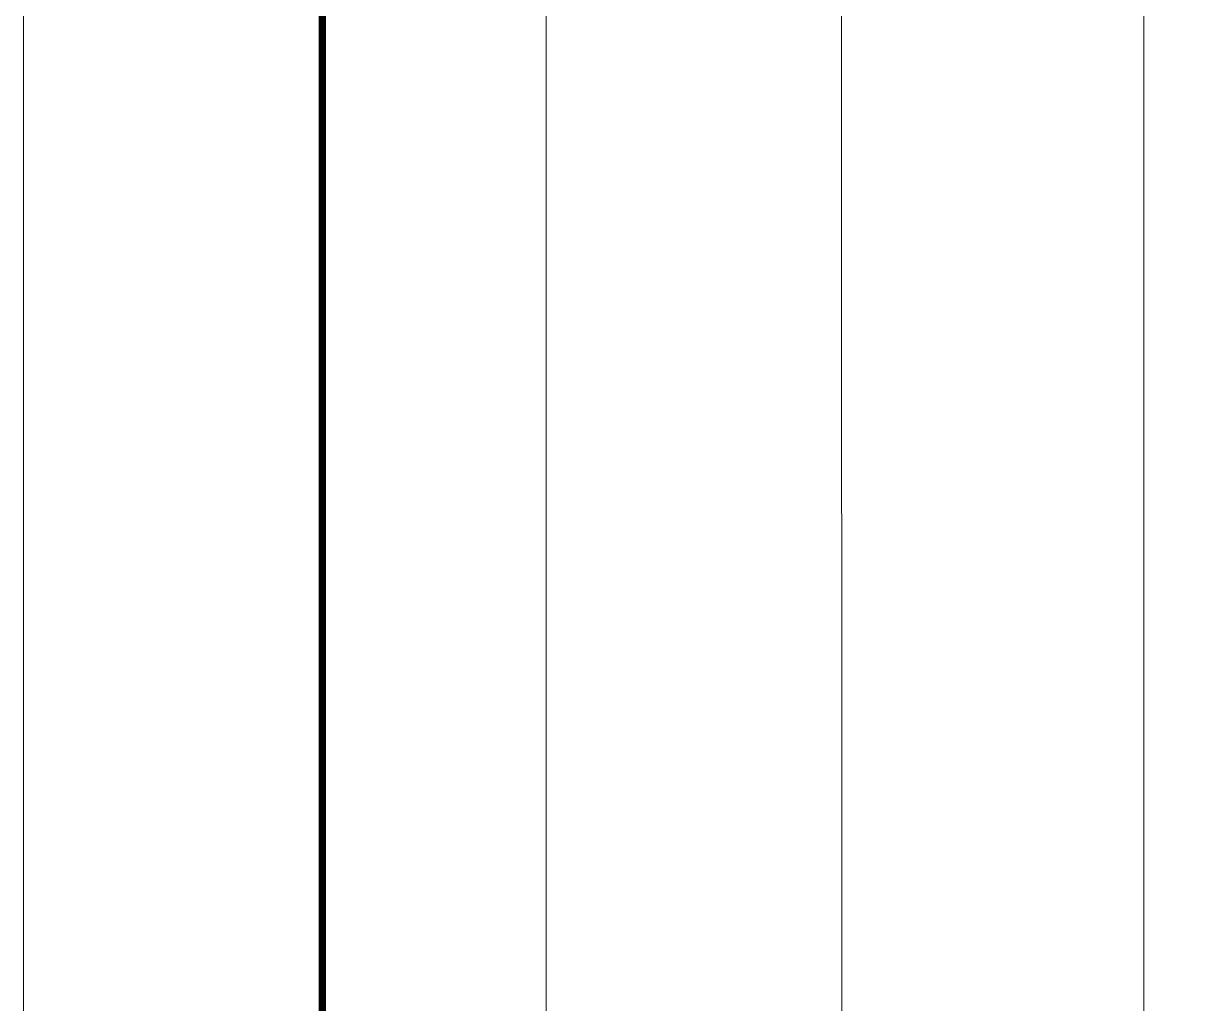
# Model space of a CAD drawing. Extents: x -1439 to 23780, y -1362 to 4476.
# Drawn here: x 7092.5 to 7108.15, y 1837.48 to 1850.6 of the extents above; entities that cross this region are included whole.
import ezdxf

# ---------------------------------------------------------------- set-up
doc = ezdxf.new("R2010")
doc.units = 0
doc.header["$MEASUREMENT"] = 0
for name, color, linetype, lineweight in [('Audi$0$06D', 8, 'Continuous', 9), ('Audi$0$10', 8, 'Continuous', 9), ('Audi$0$11', 8, 'Continuous', 9), ('Audi$0$33', 8, 'Audi$0$BATTING', 9)]:
    doc.layers.add(name, color=color, linetype=linetype, lineweight=lineweight)
doc.linetypes.add('Audi$0$BATTING', pattern='A,0.0001,-0.1,[134,ltypeshp.shx,S=0.1,R=0,X=-0.1,Y=0],-0.2,[134,ltypeshp.shx,S=0.1,R=180,X=0.1,Y=0],-0.1', length=0.4001)

msp = doc.modelspace()

# ---------------------------------------------------------------- linework, layer by layer
at = {"layer": 'Audi$0$06D'}
for points in [[(7092.5, 1823.473), (7092.498, 2840), (7985.666, 2840)], [(7107.5, 1825), (7099.5, 1825), (7099.5, 2833), (7980, 2833), (7980, 2825)]]:
    msp.add_lwpolyline(points, dxfattribs=at)
at = {"layer": 'Audi$0$10', "const_width": 0.1}
msp.add_lwpolyline([(7096.5, 1818.188), (7096.498, 2836), (7980, 2836)], dxfattribs=at)
at = {"layer": 'Audi$0$11'}
msp.add_lwpolyline([(7107.5, 2390), (7107.5, 2390), (7107.5, 1825), (7127.5, 1825), (7127.5, 2390)], dxfattribs=at)
at = {"layer": 'Audi$0$33', "ltscale": 0.4}
msp.add_lwpolyline([(7980, 2829), (7103.289, 2829), (7103.457, 1825)], dxfattribs=at)

doc.saveas('drawing.dxf')
